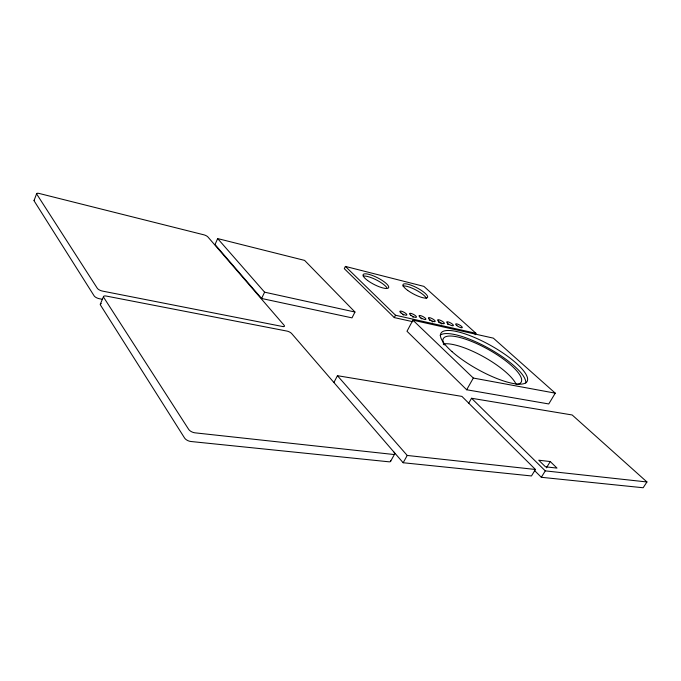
<?xml version="1.0" encoding="UTF-8"?>
<svg xmlns="http://www.w3.org/2000/svg" width="681" height="681" viewBox="0 0 681 681"><rect width="100%" height="100%" fill="white"/><g stroke="black" fill="none" stroke-linecap="round" stroke-linejoin="round"><path stroke-width="1.02" d="M34.076 200.452L36.655 193.625M100.354 304.126L103.546 296.448M217.673 238.588L215.009 244.53L261.606 298.482L352 317.865L354.98 312.034L304.603 260.397L217.673 238.588L264.594 292.175L354.98 312.034M261.606 298.482L264.594 292.175M475.108 334.729L475.925 333.281L423.888 286.378L345.395 266.416L344.28 268.654L394.29 317.593L412.848 321.713M333.903 382.526L337.427 375.691L461.922 396.402L535.436 469.481L531.469 475.951L403.152 462.74L291.706 333.605A3.771 1.285 26.1 0 0 287.05 331.102L106.245 296.056A4.392 1.626 21.9 0 0 103.699 297.393L188.68 429.396A5.099 2.324 24.3 0 0 194.953 432.827L393.107 454.423A4.384 1.72 29.4 0 0 394.061 452.175M394.29 317.593L395.525 315.243L345.395 266.416M412.907 320.164L406.991 331.255L466.681 389.762L548.758 403.952L555.262 393.158L493.35 338.142L412.907 320.164L473.329 378.057L555.262 393.158M390.63 461.275L394.716 453.912M403.152 462.74L407.229 455.453L535.436 469.481M466.681 389.762L473.329 378.057M468.571 403.45L471.541 398.257L572.176 414.976L646.95 481.969L643.145 487.749L541.335 477.296L534.602 470.597M546.409 467.83L550.265 461.565L557.015 468.102L545.472 466.8L538.739 460.203L550.265 461.565M541.335 477.296L545.285 470.877L646.95 481.969M102.456 299.308L99.332 298.712A4.333 1.609 21.7 0 1 94.148 295.894L34.186 200.98A3.848 1.183 21.1 0 1 34.305 200.214M395.525 315.243L475.925 333.281M471.541 398.257L545.285 470.877M337.427 375.691L407.229 455.453M363.271 276.094A14.301 3.797 27.1 0 1 375.554 279.525A14.301 3.797 27.1 0 1 386.842 287.612M402.905 286.003A13.858 3.558 27.7 0 1 416.065 290.063A13.858 3.558 27.7 0 1 426.459 298.525M429.311 320.164A3.839 1.047 28.2 0 1 430.171 320.504M431.924 321.441A3.839 1.047 28.2 0 1 432.69 321.968M438.487 322.241A3.814 1.03 28.3 0 1 440.224 323.015M441.075 323.509A3.814 1.03 28.3 0 1 441.841 324.028M447.519 324.292A3.788 1.013 28.4 0 1 448.362 324.624M420.867 318.402A3.873 1.064 28 0 1 421.76 318.836M412.311 316.699A3.899 1.081 27.9 0 1 413.18 317.201M402.701 314.52A3.933 1.098 27.8 0 1 403.578 315.031M390.605 460.501A4.367 1.745 29.4 0 1 389.013 461.812L190.85 441.492A5.082 2.366 24.2 0 1 184.602 438.062L100.499 305.088A4.384 1.651 21.8 0 1 101.29 303.624M443.186 343.973A44.461 12.752 29.3 0 1 483.272 356.597A44.461 12.752 29.3 0 1 516.207 384.365M440.122 335.265A49.321 13.756 29.2 0 1 488.711 348.323A49.321 13.756 29.2 0 1 525.783 382.994M443.237 342.628A44.588 12.428 29.2 0 1 489.741 350.289A44.588 12.428 29.2 0 1 516.428 384.544M444.293 344.978A44.588 12.428 29.2 0 1 443.51 343.377M282.734 326.539L102.499 291.093A4.35 1.583 21.8 0 1 97.298 288.276L36.765 194.145A3.856 1.166 21.2 0 1 39.26 193.481L203.908 234.826A3.328 0.962 24.3 0 1 207.943 236.988L284.079 325.229A3.728 1.26 25.9 0 1 282.734 326.539M367.561 280.461A14.318 3.771 27.1 0 0 388.528 287.825A14.318 3.771 27.1 0 0 371.537 275.167A14.318 3.771 27.1 0 0 367.561 280.461M407.672 290.378A13.867 3.533 27.7 0 0 427.566 297.418A13.867 3.533 27.7 0 0 410.669 285.05A13.867 3.533 27.7 0 0 407.672 290.378M429.098 319.014A3.848 1.039 28.2 0 0 434.972 321.611A3.848 1.039 28.2 0 0 431.371 318.257A3.848 1.039 28.2 0 0 429.098 319.014M438.326 321.117A3.814 1.021 28.3 0 0 444.148 323.688A3.814 1.021 28.3 0 0 440.539 320.351A3.814 1.021 28.3 0 0 438.326 321.117M447.417 323.186A3.788 1.004 28.4 0 0 453.188 325.739A3.788 1.004 28.4 0 0 449.554 322.411A3.788 1.004 28.4 0 0 447.417 323.186M456.823 325.595A3.763 0.987 28.5 0 0 462.254 327.629A3.763 0.987 28.5 0 0 457.819 324.19A3.763 0.987 28.5 0 0 456.823 325.595M419.709 316.878A3.873 1.056 28 0 0 425.651 319.5A3.873 1.056 28 0 0 422.067 316.129A3.873 1.056 28 0 0 419.709 316.878M410.813 315.235A3.899 1.073 27.9 0 0 416.431 317.176A3.899 1.073 27.9 0 0 411.724 313.618A3.899 1.073 27.9 0 0 410.813 315.235M401.126 313.039A3.933 1.09 27.8 0 0 406.821 314.997A3.933 1.09 27.8 0 0 402.096 311.413A3.933 1.09 27.8 0 0 401.126 313.039M451.988 351.617A49.381 13.611 29.2 0 0 525.681 382.892A49.381 13.611 29.2 0 0 474.41 337.444A49.381 13.611 29.2 0 0 451.988 351.617"/></g></svg>
